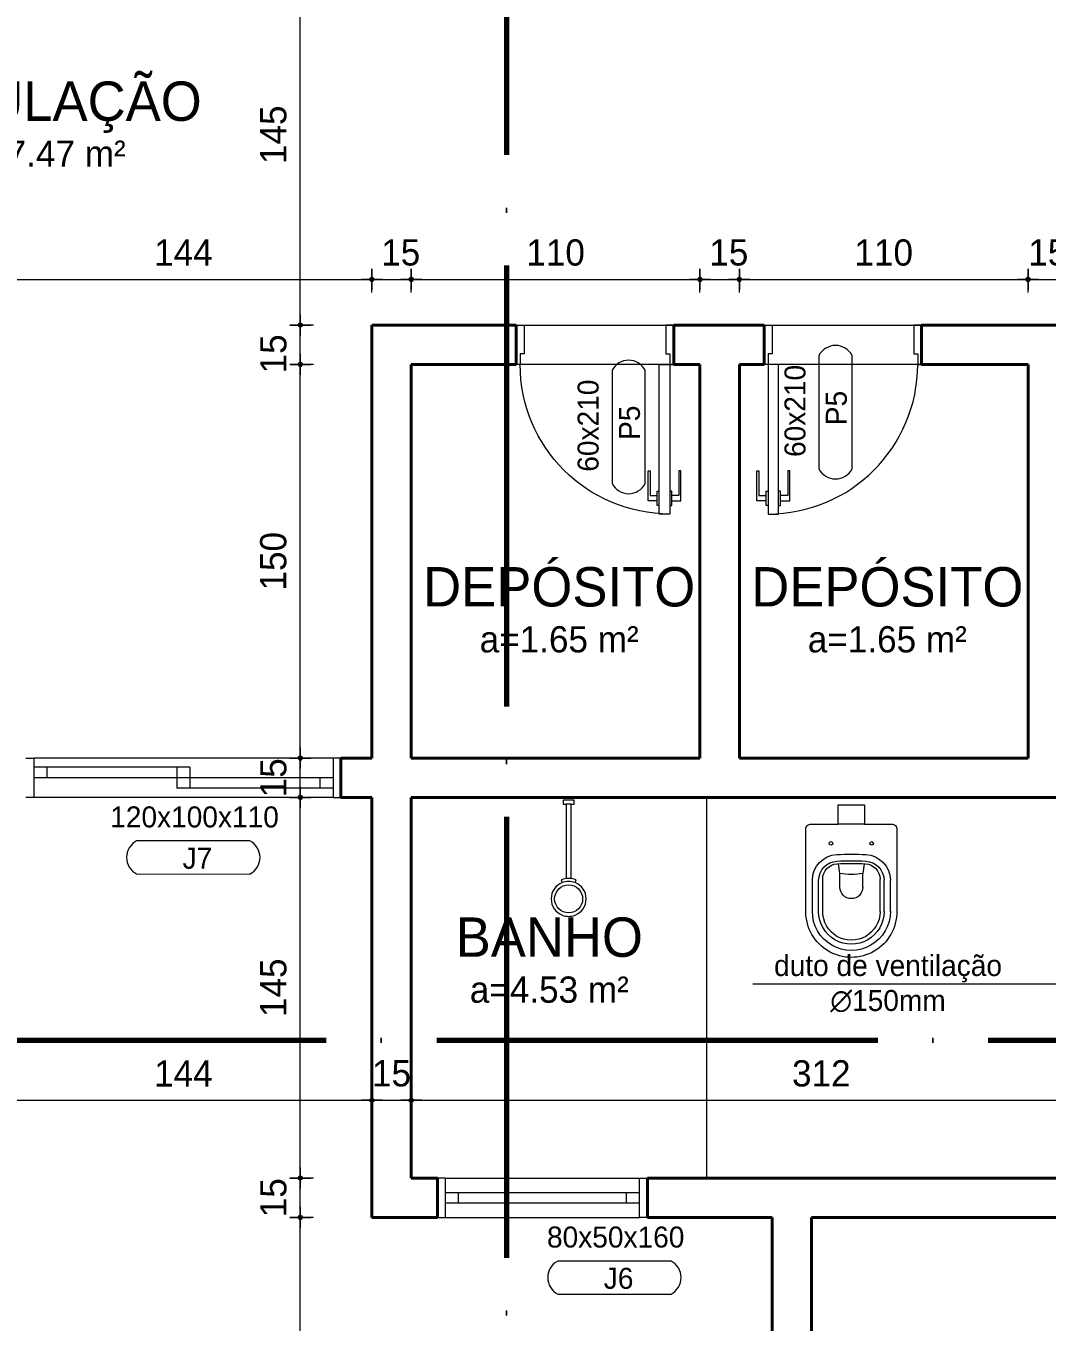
# Model space of a CAD drawing. Header units: millimetres. Extents: x 13204 to 24802, y 21209 to 40694.
# Drawn here: x 18688.5 to 19077.5, y 35871 to 36364.8 of the extents above; entities that cross this region are included whole.
import ezdxf
from ezdxf.enums import TextEntityAlignment as Align

# ---------------------------------------------------------------- set-up
doc = ezdxf.new("R2010")
doc.units = ezdxf.units.MM
doc.linetypes.add('ACAD_ISO04W100', pattern=[30, 24, -3, 0, -3])
doc.linetypes.add('CONTINU', pattern=[0])
for name, color, linetype, lineweight in [('COTAS', 30, 'Continuous', 5), ('ESPECARQ', 2, 'Continuous', 20), ('Esquadrias', 2, 'Continuous', 20), ('Linha Corte', 7, 'Continuous', 70), ('Louças', 150, 'Continuous', 15), ('PAREDE', 1, 'Continuous', 40), ('Paredes', 1, 'Continuous', 40), ('PISO', 5, 'Continuous', 5), ('TEXTO', 4, 'Continuous', 5)]:
    doc.layers.add(name, color=color, linetype=linetype, lineweight=lineweight)
doc.styles.add('LANA', font='stylu.ttf')
doc.styles.add('REGUA60', font='cityb___.ttf', dxfattribs={"width": 1.4})
doc.dimstyles.new('COTA 50', dxfattribs={"dimscale": 0, "dimtxt": 10, "dimasz": 0.5, "dimexe": 1.25, "dimexo": 5, "dimgap": 5, "dimtad": 1, "dimdec": 0, "dimtxsty": 'LANA', "dimblk": 'cota', "dimcen": 2.5, "dimse2": 1, "dimclrd": 256, "dimclre": 256, "dimclrt": 256, "dimaunit": 1, "dimadec": 0, "dimazin": 0, "dimtfac": 1, "dimtdec": 0, "dimtmove": 0, "dimatfit": 3, "dimldrblk": 'DOTSMALL', "dimfxl": 5, "dimfxlon": 1, "dimtzin": 9, "dimlwd": -1, "dimlwe": -1, "dimarcsym": 0})

# ---------------------------------------------------------------- blocks, each defined once
blk = doc.blocks.new('*U28', base_point=(58649.28, 5635.29))
at = {"layer": 'Esquadrias'}
for p, q in [((58532.28, 5635.29), (58529.28, 5635.29)), ((58532.28, 5620.29), (58532.28, 5635.29)), ((58646.28, 5635.29), (58649.28, 5635.29)), ((58646.28, 5620.29), (58646.28, 5635.29)), ((58646.28, 5631.79), (58586.78, 5631.79)), ((58586.78, 5623.79), (58586.78, 5631.79)), ((58591.78, 5623.79), (58591.78, 5631.79)), ((58641.28, 5627.79), (58641.28, 5631.79)), ((58646.28, 5627.79), (58532.28, 5627.79)), ((58537.28, 5623.79), (58537.28, 5627.79)), ((58529.28, 5620.29), (58532.28, 5620.29)), ((58591.78, 5623.79), (58532.28, 5623.79)), ((58649.28, 5620.29), (58646.28, 5620.29))]:
    blk.add_line(p, q, dxfattribs=at)
at = {"layer": 'Esquadrias', "color": 0}
for p, q in [((58646.28, 5635.29), (58532.28, 5635.29)), ((58646.28, 5620.29), (58532.28, 5620.29))]:
    blk.add_line(p, q, dxfattribs=at)
blk = doc.blocks.new('7113117_p')
at = {"layer": 'Louças'}
blk.add_lwpolyline([(172.9, -144, 0.467984), (153.2, -124.3), (50, -124.3), (50, -50.4), (-50.4, -50.4), (-50.4, -124.3), (-153.6, -124.3, 0.441665), (-173.3, -144), (-173.3, -457.4, 1.008711), (172.9, -457.4)], format="xyb", close=True, dxfattribs=at)
at = {"layer": 'Louças', "linetype": 'CONTINU'}
blk.add_lwpolyline([(-50.4, -124.3), (50, -124.3)], dxfattribs=at)
at = {"layer": 'Louças', "color": 8, "linetype": 'CONTINU'}
for points in [[(-77.7, -190.6, 1), (-77.7, -204.4)], [(-77.7, -204.4, 1), (-77.7, -190.6)], [(77.7, -190.6, 1), (77.7, -204.4)], [(77.7, -204.4, 1), (77.7, -190.6)], [(-55.5, -240.3, 0.40075), (-148.8, -338.1)], [(55.1, -240.3, 0.027466), (-55.5, -240.3)], [(148.4, -338.1, 0.400736), (55.1, -240.3)], [(-55, -265.2, 0.398103), (-124.8, -338.9)], [(-53.8, -275.4, 0.398153), (-109.4, -334.2)], [(54.7, -265.2, 0.027933), (-55, -265.2)], [(53.4, -275.4, 0.02758), (-53.8, -275.4)], [(109, -334.2, 0.398153), (53.4, -275.4)], [(124.4, -338.9, 0.398024), (54.7, -265.2)], [(-43.9, -311.9, 0.088949), (43.5, -312)], [(-43.9, -364.6, 0.417873), (0, -408.2)], [(0, -408.2, 0.414762), (43.5, -364.6)], [(-148.8, -456.1, 1.005641), (148.4, -456.1)], [(-124.8, -457.4, 1.001107), (124.4, -457.1)], [(-109.4, -457.4, 1.001183), (109, -457.1)]]:
    blk.add_lwpolyline(points, format="xyb", dxfattribs=at)
for points in [[(-48.9, -275.2), (-43.9, -311.9)], [(43.5, -312), (48.5, -275.2)], [(-148.8, -458.5), (-148.8, -339)], [(-124.8, -457.4), (-124.8, -338.9)], [(-109.4, -457.4), (-109.4, -334.2)], [(-43.9, -364.6), (-43.9, -311.9)], [(43.5, -364.6), (43.5, -312)], [(109, -457.1), (109, -334.2)], [(124.4, -457.1), (124.4, -338.9)], [(148.4, -458.5), (148.4, -339)]]:
    blk.add_lwpolyline(points, dxfattribs=at)
blk = doc.blocks.new('Chu002')
at = {"layer": 'Louças'}
blk.add_line((-15, 23.1), (15, 23.1), dxfattribs=at)
blk.add_lwpolyline([(36.5, 657.1, 0.189243), (-36.5, 657.1, 0.681742), (-36.5, 470.9), (-43.2, 455.2, 0.063779), (-15, 447.8), (-15, 23.1), (-32, 23.1), (-32, 0), (32, 0), (32, 23.1), (15, 23.1), (15, 447.9, 0.063667), (43.1, 455.4), (36.5, 470.9, 0.681742)], format="xyb", close=True, dxfattribs=at)
blk.add_circle((0, 564), 80, dxfattribs=at)
for centre, radius, start, end in [((0, 564), 100, 248.5678, 291.4322), ((-0.3, 561.7), 114.8, 262.63886, 277.65289)]:
    blk.add_arc(centre, radius, start, end, dxfattribs=at)
blk = doc.blocks.new('*U27', base_point=(58504.28, 5792.06))
at = {"layer": 'Esquadrias'}
for p, q in [((58427.28, 5792.06), (58424.28, 5792.06)), ((58427.28, 5777.06), (58427.28, 5792.06)), ((58501.28, 5792.06), (58504.28, 5792.06)), ((58501.28, 5777.06), (58501.28, 5792.06)), ((58501.28, 5786.56), (58427.28, 5786.56)), ((58432.28, 5782.56), (58432.28, 5786.56)), ((58496.28, 5782.56), (58496.28, 5786.56)), ((58501.28, 5782.56), (58427.28, 5782.56)), ((58424.28, 5777.06), (58427.28, 5777.06)), ((58504.28, 5777.06), (58501.28, 5777.06))]:
    blk.add_line(p, q, dxfattribs=at)
at = {"layer": 'Esquadrias', "color": 0}
for p, q in [((58501.28, 5792.06), (58427.28, 5792.06)), ((58501.28, 5777.06), (58427.28, 5777.06))]:
    blk.add_line(p, q, dxfattribs=at)
blk = doc.blocks.new('*U29', base_point=(58814.28, 5916.52))
at = {"layer": 'Esquadrias'}
for p, q in [((58812.78, 5973.52), (58808.78, 5973.52)), ((58808.78, 5973.52), (58808.78, 5916.52)), ((58812.78, 5916.52), (58812.78, 5973.52)), ((58808.03, 5968.52), (58804.53, 5968.52)), ((58804.53, 5968.52), (58804.53, 5957.02)), ((58805.28, 5957.02), (58805.28, 5966.52)), ((58805.28, 5966.52), (58808.03, 5966.52)), ((58808.78, 5970.27), (58808.03, 5970.27)), ((58808.03, 5970.27), (58808.03, 5964.77)), ((58812.78, 5970.27), (58813.53, 5970.27)), ((58813.53, 5970.27), (58813.53, 5964.77)), ((58813.53, 5968.52), (58817.03, 5968.52)), ((58816.28, 5966.52), (58813.53, 5966.52)), ((58816.28, 5957.02), (58816.28, 5966.52)), ((58817.03, 5968.52), (58817.03, 5957.02)), ((58808.03, 5964.77), (58808.78, 5964.77)), ((58813.53, 5964.77), (58812.78, 5964.77)), ((58804.53, 5957.02), (58805.28, 5957.02)), ((58817.03, 5957.02), (58816.28, 5957.02)), ((58755.78, 5916.52), (58754.28, 5916.52)), ((58755.78, 5912.52), (58755.78, 5916.52)), ((58808.78, 5916.52), (58812.78, 5916.52)), ((58812.78, 5916.52), (58814.28, 5916.52)), ((58812.78, 5912.52), (58812.78, 5916.52)), ((58757.28, 5912.52), (58755.78, 5912.52)), ((58757.28, 5901.52), (58757.28, 5912.52)), ((58811.28, 5901.52), (58811.28, 5912.52)), ((58811.28, 5912.52), (58812.78, 5912.52)), ((58754.28, 5901.52), (58757.28, 5901.52)), ((58814.28, 5901.52), (58811.28, 5901.52))]:
    blk.add_line(p, q, dxfattribs=at)
at = {"layer": 'Esquadrias', "color": 0}
blk.add_arc((58812.78, 5916.52), 57, 90, 180, dxfattribs=at)
blk = doc.blocks.new('*U30', base_point=(58814.28, 5882.06))
at = {"layer": 'Esquadrias'}
for p, q in [((58812.78, 5939.06), (58808.78, 5939.06)), ((58808.78, 5939.06), (58808.78, 5882.06)), ((58812.78, 5882.06), (58812.78, 5939.06)), ((58808.03, 5934.06), (58804.53, 5934.06)), ((58804.53, 5934.06), (58804.53, 5922.56)), ((58805.28, 5922.56), (58805.28, 5932.06)), ((58805.28, 5932.06), (58808.03, 5932.06)), ((58808.78, 5935.81), (58808.03, 5935.81)), ((58808.03, 5935.81), (58808.03, 5930.31)), ((58812.78, 5935.81), (58813.53, 5935.81)), ((58813.53, 5935.81), (58813.53, 5930.31)), ((58813.53, 5934.06), (58817.03, 5934.06)), ((58816.28, 5932.06), (58813.53, 5932.06)), ((58816.28, 5922.56), (58816.28, 5932.06)), ((58817.03, 5934.06), (58817.03, 5922.56)), ((58808.03, 5930.31), (58808.78, 5930.31)), ((58813.53, 5930.31), (58812.78, 5930.31)), ((58804.53, 5922.56), (58805.28, 5922.56)), ((58817.03, 5922.56), (58816.28, 5922.56)), ((58755.78, 5882.06), (58754.28, 5882.06)), ((58755.78, 5878.06), (58755.78, 5882.06)), ((58808.78, 5882.06), (58812.78, 5882.06)), ((58812.78, 5882.06), (58814.28, 5882.06)), ((58812.78, 5878.06), (58812.78, 5882.06)), ((58757.28, 5878.06), (58755.78, 5878.06)), ((58757.28, 5867.06), (58757.28, 5878.06)), ((58811.28, 5867.06), (58811.28, 5878.06)), ((58811.28, 5878.06), (58812.78, 5878.06)), ((58754.28, 5867.06), (58757.28, 5867.06)), ((58814.28, 5867.06), (58811.28, 5867.06))]:
    blk.add_line(p, q, dxfattribs=at)
at = {"layer": 'Esquadrias', "color": 0}
blk.add_arc((58812.78, 5882.06), 57, 90, 180, dxfattribs=at)
blk = doc.blocks.new('*U60', base_point=(57860.52, 5724.24))
blk = doc.blocks.new('*U54', base_point=(57605.78, 6015.65))
blk = doc.blocks.new('INDESQ2')
at = {"color": 0, "linetype": 'ByBlock'}
for p, q in [((4.318, 2.959), (-4.318, 2.959)), ((-4.318, 0.438), (4.318, 0.438))]:
    blk.add_line(p, q, dxfattribs=at)
at = {"color": 0}
for centre, start, end in [((-3.665, 1.698), 117.36541, 242.63459), ((3.665, 1.698), 297.36541, 62.63459)]:
    blk.add_arc(centre, 1.42, start, end, dxfattribs=at)
at = {"style": 'REGUA60', "width": 1.4, "flags": 9}
blk.add_attdef('LOCAL', text='', height=1.5, dxfattribs=at).set_placement((-0.08, -4.348), align=Align.CENTER)
at = {"layer": 'ESPECARQ', "color": 0, "style": 'REGUA60'}
for tag, width, p in [('COD', 1.1, (-0.08, 0.951)), ('DIM', 1.4, (-0.08, -2.169))]:
    blk.add_attdef(tag, text='', height=1.5, dxfattribs=dict(at, width=width)).set_placement(p, align=Align.CENTER)
blk = doc.blocks.new('*U58', base_point=(57767.62, 5854.04))
blk = doc.blocks.new('cota')
at = {"layer": 'COTAS'}
blk.add_hatch(color=256, dxfattribs=at).paths.add_polyline_path([(-1.6, 0, 1), (1.6, 0, 1)])
for points in [[(-1.6, 0), (-8, 0)], [(0, 1.6), (0, 8)], [(8, 0), (1.6, 0)], [(0, -8), (0, -1.6)]]:
    blk.add_lwpolyline(points, dxfattribs=at)
blk.add_circle((0, 0), 1.6, dxfattribs=at)
blk = doc.blocks.new('*D570')
at = {"layer": 'COTAS', "transparency": 16777216}
for p, q in [((18676.72, 36834.55), (18676.72, 36840.8)), ((18677.22, 36839.55), (18819.77, 36839.55))]:
    blk.add_line(p, q, dxfattribs=at)
at = {"layer": 'Defpoints', "color": 0, "transparency": 16777216}
for p in [(18820.27, 36839.55), (18676.72, 36070.87), (18820.27, 36070.87)]:
    blk.add_point(p, dxfattribs=at)
at = {"layer": 'COTAS', "transparency": 16777216, "xscale": 0.5, "yscale": 0.5, "zscale": 0.5, "rotation": 180}
blk.add_blockref('cota', (18676.72, 36839.55), dxfattribs=at)
at = {"layer": 'COTAS', "transparency": 16777216, "xscale": 0.5, "yscale": 0.5, "zscale": 0.5}
blk.add_blockref('cota', (18820.27, 36839.55), dxfattribs=at)
at = {"layer": 'COTAS', "transparency": 16777216, "insert": (18748.49, 36849.77), "char_height": 10, "attachment_point": 5, "style": 'LANA'}
blk.add_mtext('144', dxfattribs=at)
blk = doc.blocks.new('_DotSmall')
at = {"layer": 'PAREDE', "color": 0, "const_width": 0.5}
blk.add_lwpolyline([(-0.0625, 0, 1), (0.0625, 0, 1)], format="xyb", close=True, dxfattribs=at)
blk = doc.blocks.new('*D571')
at = {"layer": 'COTAS', "transparency": 16777216}
for p, q in [((18820.27, 36834.55), (18820.27, 36840.8)), ((18820.77, 36839.55), (18834.77, 36839.55))]:
    blk.add_line(p, q, dxfattribs=at)
at = {"layer": 'Defpoints', "color": 0, "transparency": 16777216}
for p in [(18835.27, 36839.55), (18820.27, 36070.87), (18835.27, 36070.87)]:
    blk.add_point(p, dxfattribs=at)
at = {"layer": 'COTAS', "transparency": 16777216, "xscale": 0.5, "yscale": 0.5, "zscale": 0.5, "rotation": 180}
blk.add_blockref('cota', (18820.27, 36839.55), dxfattribs=at)
at = {"layer": 'COTAS', "transparency": 16777216, "xscale": 0.5, "yscale": 0.5, "zscale": 0.5}
blk.add_blockref('cota', (18835.27, 36839.55), dxfattribs=at)
at = {"layer": 'COTAS', "transparency": 16777216, "insert": (18827.77, 36849.76), "char_height": 10, "attachment_point": 5, "style": 'LANA'}
blk.add_mtext('15', dxfattribs=at)
blk = doc.blocks.new('*D572')
at = {"layer": 'COTAS', "transparency": 16777216}
for p, q in [((18835.27, 36834.55), (18835.27, 36840.8)), ((18835.77, 36839.55), (19147.22, 36839.55))]:
    blk.add_line(p, q, dxfattribs=at)
at = {"layer": 'Defpoints', "color": 0, "transparency": 16777216}
for p in [(19147.72, 36839.55), (18835.27, 36070.87), (19147.72, 36070.87)]:
    blk.add_point(p, dxfattribs=at)
at = {"layer": 'COTAS', "transparency": 16777216, "xscale": 0.5, "yscale": 0.5, "zscale": 0.5, "rotation": 180}
blk.add_blockref('cota', (18835.27, 36839.55), dxfattribs=at)
at = {"layer": 'COTAS', "transparency": 16777216, "xscale": 0.5, "yscale": 0.5, "zscale": 0.5}
blk.add_blockref('cota', (19147.72, 36839.55), dxfattribs=at)
at = {"layer": 'COTAS', "transparency": 16777216, "insert": (18991.49, 36849.73), "char_height": 10, "attachment_point": 5, "style": 'LANA'}
blk.add_mtext('312', dxfattribs=at)
blk = doc.blocks.new('*D613')
at = {"layer": 'COTAS', "transparency": 16777216}
for p, q in [((18676.72, 35950.51), (18676.72, 35956.76)), ((18677.22, 35955.51), (18819.77, 35955.51))]:
    blk.add_line(p, q, dxfattribs=at)
at = {"layer": 'Defpoints', "color": 0, "transparency": 16777216}
for p in [(18820.27, 35955.51), (18676.72, 35910.87), (18820.27, 35910.87)]:
    blk.add_point(p, dxfattribs=at)
at = {"layer": 'COTAS', "transparency": 16777216, "xscale": 0.5, "yscale": 0.5, "zscale": 0.5, "rotation": 180}
blk.add_blockref('cota', (18676.72, 35955.51), dxfattribs=at)
at = {"layer": 'COTAS', "transparency": 16777216, "xscale": 0.5, "yscale": 0.5, "zscale": 0.5}
blk.add_blockref('cota', (18820.27, 35955.51), dxfattribs=at)
at = {"layer": 'COTAS', "transparency": 16777216, "insert": (18748.49, 35965.73), "char_height": 10, "attachment_point": 5, "style": 'LANA'}
blk.add_mtext('144', dxfattribs=at)
blk = doc.blocks.new('*D614')
at = {"layer": 'COTAS', "transparency": 16777216}
for p, q in [((18820.27, 35950.51), (18820.27, 35956.76)), ((18820.77, 35955.51), (18834.77, 35955.51))]:
    blk.add_line(p, q, dxfattribs=at)
at = {"layer": 'Defpoints', "color": 0, "transparency": 16777216}
for p in [(18835.27, 35955.51), (18835.27, 35925.87), (18820.27, 35910.87)]:
    blk.add_point(p, dxfattribs=at)
at = {"layer": 'COTAS', "transparency": 16777216, "xscale": 0.5, "yscale": 0.5, "zscale": 0.5, "rotation": 180}
blk.add_blockref('cota', (18820.27, 35955.51), dxfattribs=at)
at = {"layer": 'COTAS', "transparency": 16777216, "xscale": 0.5, "yscale": 0.5, "zscale": 0.5}
blk.add_blockref('cota', (18835.27, 35955.51), dxfattribs=at)
at = {"layer": 'COTAS', "transparency": 16777216, "insert": (18827.77, 35965.72), "char_height": 10, "attachment_point": 5, "style": 'LANA'}
blk.add_mtext('15', dxfattribs=at)
blk = doc.blocks.new('*D615')
at = {"layer": 'COTAS', "transparency": 16777216}
for p, q in [((18835.27, 35950.51), (18835.27, 35956.76)), ((18835.77, 35955.51), (19147.22, 35955.51))]:
    blk.add_line(p, q, dxfattribs=at)
at = {"layer": 'Defpoints', "color": 0, "transparency": 16777216}
for p in [(19147.72, 35955.51), (19147.72, 35935.87), (18835.27, 35925.87)]:
    blk.add_point(p, dxfattribs=at)
at = {"layer": 'COTAS', "transparency": 16777216, "xscale": 0.5, "yscale": 0.5, "zscale": 0.5, "rotation": 180}
blk.add_blockref('cota', (18835.27, 35955.51), dxfattribs=at)
at = {"layer": 'COTAS', "transparency": 16777216, "xscale": 0.5, "yscale": 0.5, "zscale": 0.5}
blk.add_blockref('cota', (19147.72, 35955.51), dxfattribs=at)
at = {"layer": 'COTAS', "transparency": 16777216, "insert": (18991.49, 35965.69), "char_height": 10, "attachment_point": 5, "style": 'LANA'}
blk.add_mtext('312', dxfattribs=at)
blk = doc.blocks.new('*D441')
at = {"layer": 'COTAS', "transparency": 16777216}
for p, q in [((18676.72, 36263.26), (18676.72, 36269.51)), ((18677.22, 36268.26), (18819.77, 36268.26))]:
    blk.add_line(p, q, dxfattribs=at)
at = {"layer": 'Defpoints', "color": 0, "transparency": 16777216}
for p in [(18820.27, 36268.26), (18676.72, 36186.69), (18820.27, 36186.69)]:
    blk.add_point(p, dxfattribs=at)
at = {"layer": 'COTAS', "transparency": 16777216, "xscale": 0.5, "yscale": 0.5, "zscale": 0.5, "rotation": 180}
blk.add_blockref('cota', (18676.72, 36268.26), dxfattribs=at)
at = {"layer": 'COTAS', "transparency": 16777216, "xscale": 0.5, "yscale": 0.5, "zscale": 0.5}
blk.add_blockref('cota', (18820.27, 36268.26), dxfattribs=at)
at = {"layer": 'COTAS', "transparency": 16777216, "insert": (18748.49, 36278.48), "char_height": 10, "attachment_point": 5, "style": 'LANA'}
blk.add_mtext('144', dxfattribs=at)
blk = doc.blocks.new('*D442')
at = {"layer": 'COTAS', "transparency": 16777216}
for p, q in [((18820.27, 36263.26), (18820.27, 36269.51)), ((18820.77, 36268.26), (18834.77, 36268.26))]:
    blk.add_line(p, q, dxfattribs=at)
at = {"layer": 'Defpoints', "color": 0, "transparency": 16777216}
for p in [(18835.27, 36268.26), (18820.27, 36186.69), (18835.27, 36186.69)]:
    blk.add_point(p, dxfattribs=at)
at = {"layer": 'COTAS', "transparency": 16777216, "xscale": 0.5, "yscale": 0.5, "zscale": 0.5, "rotation": 180}
blk.add_blockref('cota', (18820.27, 36268.26), dxfattribs=at)
at = {"layer": 'COTAS', "transparency": 16777216, "xscale": 0.5, "yscale": 0.5, "zscale": 0.5}
blk.add_blockref('cota', (18835.27, 36268.26), dxfattribs=at)
at = {"layer": 'COTAS', "transparency": 16777216, "insert": (18831.27, 36278.48), "char_height": 10, "attachment_point": 5, "style": 'LANA'}
blk.add_mtext('15', dxfattribs=at)
blk = doc.blocks.new('*D443')
at = {"layer": 'COTAS', "transparency": 16777216}
for p, q in [((18835.27, 36263.26), (18835.27, 36269.51)), ((18835.77, 36268.26), (18944.77, 36268.26))]:
    blk.add_line(p, q, dxfattribs=at)
at = {"layer": 'Defpoints', "color": 0, "transparency": 16777216}
for p in [(18945.27, 36268.26), (18835.27, 36186.69), (18945.27, 36186.69)]:
    blk.add_point(p, dxfattribs=at)
at = {"layer": 'COTAS', "transparency": 16777216, "xscale": 0.5, "yscale": 0.5, "zscale": 0.5, "rotation": 180}
blk.add_blockref('cota', (18835.27, 36268.26), dxfattribs=at)
at = {"layer": 'COTAS', "transparency": 16777216, "xscale": 0.5, "yscale": 0.5, "zscale": 0.5}
blk.add_blockref('cota', (18945.27, 36268.26), dxfattribs=at)
at = {"layer": 'COTAS', "transparency": 16777216, "insert": (18890.27, 36278.44), "char_height": 10, "attachment_point": 5, "style": 'LANA'}
blk.add_mtext('110', dxfattribs=at)
blk = doc.blocks.new('*D444')
at = {"layer": 'COTAS', "transparency": 16777216}
for p, q in [((18945.27, 36263.26), (18945.27, 36269.51)), ((18945.77, 36268.26), (18959.77, 36268.26))]:
    blk.add_line(p, q, dxfattribs=at)
at = {"layer": 'Defpoints', "color": 0, "transparency": 16777216}
for p in [(18960.27, 36268.26), (18945.27, 36186.69), (18960.27, 36186.69)]:
    blk.add_point(p, dxfattribs=at)
at = {"layer": 'COTAS', "transparency": 16777216, "xscale": 0.5, "yscale": 0.5, "zscale": 0.5, "rotation": 180}
blk.add_blockref('cota', (18945.27, 36268.26), dxfattribs=at)
at = {"layer": 'COTAS', "transparency": 16777216, "xscale": 0.5, "yscale": 0.5, "zscale": 0.5}
blk.add_blockref('cota', (18960.27, 36268.26), dxfattribs=at)
at = {"layer": 'COTAS', "transparency": 16777216, "insert": (18956.27, 36278.48), "char_height": 10, "attachment_point": 5, "style": 'LANA'}
blk.add_mtext('15', dxfattribs=at)
blk = doc.blocks.new('*D445')
at = {"layer": 'COTAS', "transparency": 16777216}
for p, q in [((18960.27, 36263.26), (18960.27, 36269.51)), ((18960.77, 36268.26), (19069.77, 36268.26))]:
    blk.add_line(p, q, dxfattribs=at)
at = {"layer": 'Defpoints', "color": 0, "transparency": 16777216}
for p in [(19070.27, 36268.26), (18960.27, 36186.69), (19070.27, 36186.69)]:
    blk.add_point(p, dxfattribs=at)
at = {"layer": 'COTAS', "transparency": 16777216, "xscale": 0.5, "yscale": 0.5, "zscale": 0.5, "rotation": 180}
blk.add_blockref('cota', (18960.27, 36268.26), dxfattribs=at)
at = {"layer": 'COTAS', "transparency": 16777216, "xscale": 0.5, "yscale": 0.5, "zscale": 0.5}
blk.add_blockref('cota', (19070.27, 36268.26), dxfattribs=at)
at = {"layer": 'COTAS', "transparency": 16777216, "insert": (19015.27, 36278.44), "char_height": 10, "attachment_point": 5, "style": 'LANA'}
blk.add_mtext('110', dxfattribs=at)
blk = doc.blocks.new('*D446')
at = {"layer": 'COTAS', "transparency": 16777216}
for p, q in [((19070.27, 36263.26), (19070.27, 36269.51)), ((19070.77, 36268.26), (19084.77, 36268.26))]:
    blk.add_line(p, q, dxfattribs=at)
at = {"layer": 'Defpoints', "color": 0, "transparency": 16777216}
for p in [(19085.27, 36268.26), (19085.27, 36216.69), (19070.27, 36186.69)]:
    blk.add_point(p, dxfattribs=at)
at = {"layer": 'COTAS', "transparency": 16777216, "xscale": 0.5, "yscale": 0.5, "zscale": 0.5, "rotation": 180}
blk.add_blockref('cota', (19070.27, 36268.26), dxfattribs=at)
at = {"layer": 'COTAS', "transparency": 16777216, "xscale": 0.5, "yscale": 0.5, "zscale": 0.5}
blk.add_blockref('cota', (19085.27, 36268.26), dxfattribs=at)
at = {"layer": 'COTAS', "transparency": 16777216, "insert": (19077.77, 36278.48), "char_height": 10, "attachment_point": 5, "style": 'LANA'}
blk.add_mtext('15', dxfattribs=at)
blk = doc.blocks.new('*D697')
at = {"layer": 'COTAS', "transparency": 16777216}
for p, q in [((18793.02, 35591.37), (18793.02, 35910.37)), ((18798.02, 35590.87), (18791.77, 35590.87))]:
    blk.add_line(p, q, dxfattribs=at)
at = {"layer": 'Defpoints', "color": 0, "transparency": 16777216}
for p in [(18793.02, 35910.87), (18972.72, 35910.87), (18987.72, 35590.87)]:
    blk.add_point(p, dxfattribs=at)
at = {"layer": 'COTAS', "transparency": 16777216, "xscale": 0.5, "yscale": 0.5, "zscale": 0.5}
for p, rotation in [((18793.02, 35910.87), 90), ((18793.02, 35590.87), 270)]:
    blk.add_blockref('cota', p, dxfattribs=dict(at, rotation=rotation))
at = {"layer": 'COTAS', "transparency": 16777216, "insert": (18782.8, 35750.87), "char_height": 10, "attachment_point": 5, "rotation": 90, "style": 'LANA'}
blk.add_mtext('320', dxfattribs=at)
blk = doc.blocks.new('*D698')
at = {"layer": 'COTAS', "transparency": 16777216}
for p, q in [((18793.02, 35911.37), (18793.02, 35925.37)), ((18798.02, 35910.87), (18791.77, 35910.87))]:
    blk.add_line(p, q, dxfattribs=at)
at = {"layer": 'Defpoints', "color": 0, "transparency": 16777216}
for p in [(18793.02, 35925.87), (18835.27, 35925.87), (18972.72, 35910.87)]:
    blk.add_point(p, dxfattribs=at)
at = {"layer": 'COTAS', "transparency": 16777216, "xscale": 0.5, "yscale": 0.5, "zscale": 0.5}
for p, rotation in [((18793.02, 35925.87), 90), ((18793.02, 35910.87), 270)]:
    blk.add_blockref('cota', p, dxfattribs=dict(at, rotation=rotation))
at = {"layer": 'COTAS', "transparency": 16777216, "insert": (18782.8, 35918.37), "char_height": 10, "attachment_point": 5, "rotation": 90, "style": 'LANA'}
blk.add_mtext('15', dxfattribs=at)
blk = doc.blocks.new('*D514')
at = {"layer": 'COTAS', "transparency": 16777216}
for p, q in [((18793.02, 35926.37), (18793.02, 36070.37)), ((18798.02, 35925.87), (18791.77, 35925.87))]:
    blk.add_line(p, q, dxfattribs=at)
at = {"layer": 'Defpoints', "color": 0, "transparency": 16777216}
for p in [(18793.02, 36070.87), (18835.27, 36070.87), (18835.27, 35925.87)]:
    blk.add_point(p, dxfattribs=at)
at = {"layer": 'COTAS', "transparency": 16777216, "xscale": 0.5, "yscale": 0.5, "zscale": 0.5}
for p, rotation in [((18793.02, 36070.87), 90), ((18793.02, 35925.87), 270)]:
    blk.add_blockref('cota', p, dxfattribs=dict(at, rotation=rotation))
at = {"layer": 'COTAS', "transparency": 16777216, "insert": (18782.79, 35998.37), "char_height": 10, "attachment_point": 5, "rotation": 90, "style": 'LANA'}
blk.add_mtext('145', dxfattribs=at)
blk = doc.blocks.new('*D699')
at = {"layer": 'COTAS', "transparency": 16777216}
for p, q in [((18793.02, 36071.37), (18793.02, 36085.37)), ((18798.02, 36070.87), (18791.77, 36070.87))]:
    blk.add_line(p, q, dxfattribs=at)
at = {"layer": 'Defpoints', "color": 0, "transparency": 16777216}
for p in [(18793.02, 36085.87), (18820.27, 36085.87), (18835.27, 36070.87)]:
    blk.add_point(p, dxfattribs=at)
at = {"layer": 'COTAS', "transparency": 16777216, "xscale": 0.5, "yscale": 0.5, "zscale": 0.5}
for p, rotation in [((18793.02, 36085.87), 90), ((18793.02, 36070.87), 270)]:
    blk.add_blockref('cota', p, dxfattribs=dict(at, rotation=rotation))
at = {"layer": 'COTAS', "transparency": 16777216, "insert": (18782.8, 36078.37), "char_height": 10, "attachment_point": 5, "rotation": 90, "style": 'LANA'}
blk.add_mtext('15', dxfattribs=at)
blk = doc.blocks.new('*D700')
at = {"layer": 'COTAS', "transparency": 16777216}
for p, q in [((18793.02, 36086.37), (18793.02, 36235.37)), ((18798.02, 36085.87), (18791.77, 36085.87))]:
    blk.add_line(p, q, dxfattribs=at)
at = {"layer": 'Defpoints', "color": 0, "transparency": 16777216}
for p in [(18793.02, 36235.87), (18835.27, 36235.87), (18820.27, 36085.87)]:
    blk.add_point(p, dxfattribs=at)
at = {"layer": 'COTAS', "transparency": 16777216, "xscale": 0.5, "yscale": 0.5, "zscale": 0.5}
for p, rotation in [((18793.02, 36235.87), 90), ((18793.02, 36085.87), 270)]:
    blk.add_blockref('cota', p, dxfattribs=dict(at, rotation=rotation))
at = {"layer": 'COTAS', "transparency": 16777216, "insert": (18782.76, 36160.87), "char_height": 10, "attachment_point": 5, "rotation": 90, "style": 'LANA'}
blk.add_mtext('150', dxfattribs=at)
blk = doc.blocks.new('*D701')
at = {"layer": 'COTAS', "transparency": 16777216}
for p, q in [((18793.02, 36236.37), (18793.02, 36250.37)), ((18798.02, 36235.87), (18791.77, 36235.87))]:
    blk.add_line(p, q, dxfattribs=at)
at = {"layer": 'Defpoints', "color": 0, "transparency": 16777216}
for p in [(18793.02, 36250.87), (18820.27, 36250.87), (18835.27, 36235.87)]:
    blk.add_point(p, dxfattribs=at)
at = {"layer": 'COTAS', "transparency": 16777216, "xscale": 0.5, "yscale": 0.5, "zscale": 0.5}
for p, rotation in [((18793.02, 36250.87), 90), ((18793.02, 36235.87), 270)]:
    blk.add_blockref('cota', p, dxfattribs=dict(at, rotation=rotation))
at = {"layer": 'COTAS', "transparency": 16777216, "insert": (18782.8, 36239.87), "char_height": 10, "attachment_point": 5, "rotation": 90, "style": 'LANA'}
blk.add_mtext('15', dxfattribs=at)
blk = doc.blocks.new('*D702')
at = {"layer": 'COTAS', "transparency": 16777216}
for p, q in [((18793.02, 36251.37), (18793.02, 36395.37)), ((18798.02, 36250.87), (18791.77, 36250.87))]:
    blk.add_line(p, q, dxfattribs=at)
at = {"layer": 'Defpoints', "color": 0, "transparency": 16777216}
for p in [(18793.02, 36395.87), (18793.02, 36395.87), (18820.27, 36250.87)]:
    blk.add_point(p, dxfattribs=at)
at = {"layer": 'COTAS', "transparency": 16777216, "xscale": 0.5, "yscale": 0.5, "zscale": 0.5}
for p, rotation in [((18793.02, 36395.87), 90), ((18793.02, 36250.87), 270)]:
    blk.add_blockref('cota', p, dxfattribs=dict(at, rotation=rotation))
at = {"layer": 'COTAS', "transparency": 16777216, "insert": (18782.79, 36323.37), "char_height": 10, "attachment_point": 5, "rotation": 90, "style": 'LANA'}
blk.add_mtext('145', dxfattribs=at)

msp = doc.modelspace()

# ---------------------------------------------------------------- linework, layer by layer
at = {"layer": 'Linha Corte', "linetype": 'ACAD_ISO04W100', "ltscale": 7}
for p, q in [((18871.55, 37113.99), (18871.55, 35677.84)), ((17374.27, 35978.34), (20122.72, 35978.34))]:
    msp.add_line(p, q, dxfattribs=at)
at = {"layer": 'Louças'}
msp.add_line((18947.72, 36070.87), (18947.72, 35925.87), dxfattribs=at)
at = {"layer": 'PAREDE'}
for p, q in [((18820.27, 36250.87), (18820.27, 36085.87)), ((18875.27, 36250.87), (18820.27, 36250.87)), ((18969.72, 36250.87), (18935.27, 36250.87)), ((19215.27, 36250.87), (19029.72, 36250.87)), ((18835.27, 36235.87), (18835.27, 36085.87)), ((18945.27, 36235.87), (18945.27, 36085.87)), ((18960.27, 36235.87), (18960.27, 36085.87)), ((18820.27, 36070.87), (18808.49, 36070.87)), ((18820.27, 36070.87), (18820.27, 35910.87))]:
    msp.add_line(p, q, dxfattribs=at)
at = {"layer": 'Paredes'}
for p, q in [((18875.27, 36235.87), (18875.27, 36250.87)), ((18935.27, 36235.87), (18935.27, 36250.87)), ((18969.72, 36235.87), (18969.72, 36250.87)), ((19029.72, 36235.87), (19029.72, 36250.87)), ((18835.27, 36235.87), (18875.27, 36235.87)), ((18935.27, 36235.87), (18945.27, 36235.87)), ((18960.27, 36235.87), (18969.72, 36235.87)), ((19029.72, 36235.87), (19070.27, 36235.87)), ((19070.27, 36235.87), (19070.27, 36085.87)), ((18820.27, 36085.87), (18808.49, 36085.87)), ((18808.49, 36070.87), (18808.49, 36085.87)), ((18835.27, 36085.87), (18945.27, 36085.87)), ((18960.27, 36085.87), (19070.27, 36085.87)), ((18835.27, 36070.87), (18835.27, 35925.87)), ((19147.72, 36070.87), (18835.27, 36070.87)), ((18835.27, 35925.87), (18845.27, 35925.87)), ((18845.27, 35925.87), (18845.27, 35910.87)), ((18925.27, 35925.87), (19147.72, 35925.87)), ((18925.27, 35925.87), (18925.27, 35910.87)), ((18820.27, 35910.87), (18845.27, 35910.87)), ((18925.27, 35910.87), (18972.72, 35910.87)), ((18972.72, 35910.87), (18972.72, 35575.87)), ((18987.72, 35910.87), (19162.72, 35910.87)), ((18987.72, 35910.87), (18987.72, 35590.87))]:
    msp.add_line(p, q, dxfattribs=at)
at = {"layer": 'PISO'}
for points in [[(18935.27, 36250.87), (18935.27, 36235.87), (18875.27, 36235.87), (18875.27, 36250.87)], [(19029.72, 36250.87), (19029.72, 36235.87), (18969.72, 36235.87), (18969.72, 36250.87)]]:
    msp.add_lwpolyline(points, close=True, dxfattribs=at)
at = {"layer": 'TEXTO'}
msp.add_line((18965.43, 35999.86), (19089.34, 35999.86), dxfattribs=at)

# ---------------------------------------------------------------- block references
at = {"layer": 'Esquadrias', "color": 5, "xscale": -1, "rotation": 180}
msp.add_blockref('*U30', (18935.27, 36235.87), dxfattribs=at)
at = {"layer": 'Esquadrias', "color": 5, "xscale": -1, "yscale": -1}
msp.add_blockref('*U29', (18969.72, 36235.87), dxfattribs=at)
at = {"layer": 'Esquadrias', "color": 5, "yscale": -1}
msp.add_blockref('*U28', (18808.49, 36070.87), dxfattribs=at)
at = {"layer": 'Esquadrias', "color": 5, "xscale": -1}
msp.add_blockref('*U27', (18845.27, 35925.87), dxfattribs=at)
at = {"layer": 'Louças', "xscale": 0.06666666670935228, "yscale": 0.06666666670935228, "zscale": 0.06666666666666667, "rotation": 180}
msp.add_blockref('Chu002', (18895.24, 36069.84), dxfattribs=at)
at = {"layer": 'Louças', "xscale": -0.1000000000349246, "yscale": 0.1000000000349246, "zscale": 0.1}
msp.add_blockref('7113117_p', (19002.92, 36073.14), dxfattribs=at)
at = {"layer": 'TEXTO'}
ref = msp.add_blockref('*U60', (18692.5, 36328.67), dxfattribs=at)
ref.add_attrib('AMBIENTE', 'CIRCULAÇÃO ', dxfattribs={"color": 0, "height": 15, "style": 'LANA'}).set_placement((18692.5, 36328.67), align=Align.CENTER)
ref.add_attrib('ÁREA', 'a=17.47 m²', dxfattribs={"color": 0, "height": 10, "style": 'LANA'}).set_placement((18692.5, 36311.17), align=Align.CENTER)
ref = msp.add_blockref('INDESQ2', (18988.41, 36217.67), dxfattribs=dict(at, xscale=4.999999999999704, yscale=4.999999999999704, zscale=4.999999999999704, rotation=269.9933850202379))
ref.add_attrib('COD', 'P5', dxfattribs={"layer": 'ESPECARQ', "color": 0, "height": 8, "rotation": 89.9934, "style": 'LANA'}).set_placement((19001.2, 36219.26), align=Align.CENTER)
ref.add_attrib('DIM', '60x210', dxfattribs={"layer": 'ESPECARQ', "color": 0, "height": 8, "rotation": 89.9934, "style": 'LANA'}).set_placement((18985.46, 36218.15), align=Align.CENTER)
ref = msp.add_blockref('INDESQ2', (18909.6, 36212.05), dxfattribs=dict(at, xscale=4.999999999999704, yscale=4.999999999999704, zscale=4.999999999999704, rotation=269.9933850202379))
ref.add_attrib('COD', 'P5', dxfattribs={"layer": 'ESPECARQ', "color": 0, "height": 8, "rotation": 89.9934, "style": 'LANA'}).set_placement((18922.39, 36213.64), align=Align.CENTER)
ref.add_attrib('DIM', '60x210', dxfattribs={"layer": 'ESPECARQ', "color": 0, "height": 8, "rotation": 89.9934, "style": 'LANA'}).set_placement((18906.65, 36212.53), align=Align.CENTER)
ref = msp.add_blockref('*U58', (18891.63, 36143.64), dxfattribs=at)
ref.add_attrib('AMBIENTE', 'DEPÓSITO', dxfattribs={"color": 0, "height": 15, "style": 'LANA'}).set_placement((18891.63, 36143.64), align=Align.CENTER)
ref.add_attrib('ÁREA', 'a=1.65 m²', dxfattribs={"color": 0, "height": 10, "style": 'LANA'}).set_placement((18891.63, 36126.14), align=Align.CENTER)
ref = msp.add_blockref('*U58', (19016.63, 36143.64), dxfattribs=at)
ref.add_attrib('AMBIENTE', 'DEPÓSITO', dxfattribs={"color": 0, "height": 15, "style": 'LANA'}).set_placement((19016.63, 36143.64), align=Align.CENTER)
ref.add_attrib('ÁREA', 'a=1.65 m²', dxfattribs={"color": 0, "height": 10, "style": 'LANA'}).set_placement((19016.63, 36126.14), align=Align.CENTER)
ref = msp.add_blockref('INDESQ2', (18752.24, 36056.51), dxfattribs=dict(at, xscale=4.999999999999704, yscale=4.999999999999704, zscale=4.999999999999704, rotation=179.9933850202378))
ref.add_attrib('COD', 'J7', dxfattribs={"layer": 'ESPECARQ', "color": 0, "height": 8, "rotation": 359.9934, "style": 'LANA'}).set_placement((18753.83, 36043.72), align=Align.CENTER)
ref.add_attrib('DIM', '120x100x110', dxfattribs={"layer": 'ESPECARQ', "color": 0, "height": 8, "rotation": 359.9934, "style": 'LANA'}).set_placement((18752.72, 36059.46), align=Align.CENTER)
ref = msp.add_blockref('*U54', (18887.87, 36010.16), dxfattribs=at)
ref.add_attrib('AMBIENTE', 'BANHO', dxfattribs={"color": 0, "height": 15, "style": 'LANA'}).set_placement((18887.87, 36010.16), align=Align.CENTER)
ref.add_attrib('ÁREA', 'a=4.53 m²', dxfattribs={"color": 0, "height": 10, "style": 'LANA'}).set_placement((18887.87, 35992.66), align=Align.CENTER)
ref = msp.add_blockref('INDESQ2', (18912.68, 35896.44), dxfattribs=dict(at, xscale=4.999999999999704, yscale=4.999999999999704, zscale=4.999999999999704, rotation=179.9933850202378))
ref.add_attrib('COD', 'J6', dxfattribs={"layer": 'ESPECARQ', "color": 0, "height": 8, "rotation": 359.9934, "style": 'LANA'}).set_placement((18914.27, 35883.66), align=Align.CENTER)
ref.add_attrib('DIM', '80x50x160', dxfattribs={"layer": 'ESPECARQ', "color": 0, "height": 8, "rotation": 359.9934, "style": 'LANA'}).set_placement((18913.16, 35899.39), align=Align.CENTER)

# ---------------------------------------------------------------- texts
at = {"layer": 'TEXTO', "insert": (19016.91, 35999.92), "char_height": 8, "width": 175.9752, "attachment_point": 5, "style": 'LANA'}
msp.add_mtext('duto de ventilação\\P∅150mm', dxfattribs=at)

# ---------------------------------------------------------------- dimensions: what is measured, and where the dimension line sits
at = {"layer": 'COTAS'}
for base, p1, p2, override, picture, middle in [((18820.27, 36839.55), (18676.72, 36070.87), (18820.27, 36070.87), {"dimscale": 1}, '*D570', (18748.49, 36849.77)), ((19147.72, 36839.55), (18835.27, 36070.87), (19147.72, 36070.87), {"dimscale": 1}, '*D572', (18991.49, 36849.73)), ((18820.27, 36268.26), (18676.72, 36186.69), (18820.27, 36186.69), {"dimscale": 1, "dimtmove": 1}, '*D441', (18748.49, 36278.48)), ((18945.27, 36268.26), (18835.27, 36186.69), (18945.27, 36186.69), {"dimscale": 1, "dimtmove": 1}, '*D443', (18890.27, 36278.44)), ((19070.27, 36268.26), (18960.27, 36186.69), (19070.27, 36186.69), {"dimscale": 1, "dimtmove": 1}, '*D445', (19015.27, 36278.44)), ((18820.27, 35955.51), (18676.72, 35910.87), (18820.27, 35910.87), {"dimscale": 1}, '*D613', (18748.49, 35965.73)), ((19147.72, 35955.51), (18835.27, 35925.87), (19147.72, 35935.87), {"dimscale": 1}, '*D615', (18991.49, 35965.69))]:
    dim = msp.add_linear_dim(base=base, p1=p1, p2=p2, dimstyle='COTA 50', override=override, dxfattribs=at)
    dim.commit()
    dim.dimension.update_dxf_attribs({"geometry": picture, "text_midpoint": middle})
for base, p1, p2, override, picture, middle in [((18835.27, 36839.55), (18820.27, 36070.87), (18835.27, 36070.87), {"dimscale": 1}, '*D571', (18827.77, 36839.55)), ((18835.27, 36268.26), (18820.27, 36186.69), (18835.27, 36186.69), {"dimscale": 1, "dimtmove": 1}, '*D442', (18831.27, 36268.26)), ((18960.27, 36268.26), (18945.27, 36186.69), (18960.27, 36186.69), {"dimscale": 1, "dimtmove": 1}, '*D444', (18956.27, 36268.26)), ((19085.27, 36268.26), (19070.27, 36186.69), (19085.27, 36216.69), {"dimscale": 1, "dimtmove": 1}, '*D446', (19077.77, 36268.26)), ((18835.27, 35955.51), (18820.27, 35910.87), (18835.27, 35925.87), {"dimscale": 1}, '*D614', (18827.77, 35955.51))]:
    dim = msp.add_linear_dim(base=base, p1=p1, p2=p2, dimstyle='COTA 50', override=override, dxfattribs=at)
    dim.commit()
    dim.dimension.update_dxf_attribs({"geometry": picture, "text_midpoint": middle, "dimtype": 160})
for base, p1, p2, picture, middle in [((18793.02, 36395.87), (18820.27, 36250.87), (18793.02, 36395.87), '*D702', (18782.79, 36323.37)), ((18793.02, 36235.87), (18820.27, 36085.87), (18835.27, 36235.87), '*D700', (18782.76, 36160.87)), ((18793.02, 36070.87), (18835.27, 35925.87), (18835.27, 36070.87), '*D514', (18782.79, 35998.37)), ((18793.02, 35910.87), (18987.72, 35590.87), (18972.72, 35910.87), '*D697', (18782.8, 35750.87))]:
    dim = msp.add_linear_dim(base=base, p1=p1, p2=p2, angle=90, dimstyle='COTA 50', override={"dimscale": 1, "dimtmove": 1}, dxfattribs=at)
    dim.commit()
    dim.dimension.update_dxf_attribs({"geometry": picture, "text_midpoint": middle})
for base, p1, p2, picture, middle in [((18793.02, 36250.87), (18835.27, 36235.87), (18820.27, 36250.87), '*D701', (18793.02, 36239.87)), ((18793.02, 36085.87), (18835.27, 36070.87), (18820.27, 36085.87), '*D699', (18793.02, 36078.37)), ((18793.02, 35925.87), (18972.72, 35910.87), (18835.27, 35925.87), '*D698', (18793.02, 35918.37))]:
    dim = msp.add_linear_dim(base=base, p1=p1, p2=p2, angle=90, dimstyle='COTA 50', override={"dimscale": 1, "dimtmove": 1}, dxfattribs=at)
    dim.commit()
    dim.dimension.update_dxf_attribs({"geometry": picture, "text_midpoint": middle, "dimtype": 160})

doc.saveas('drawing.dxf')
